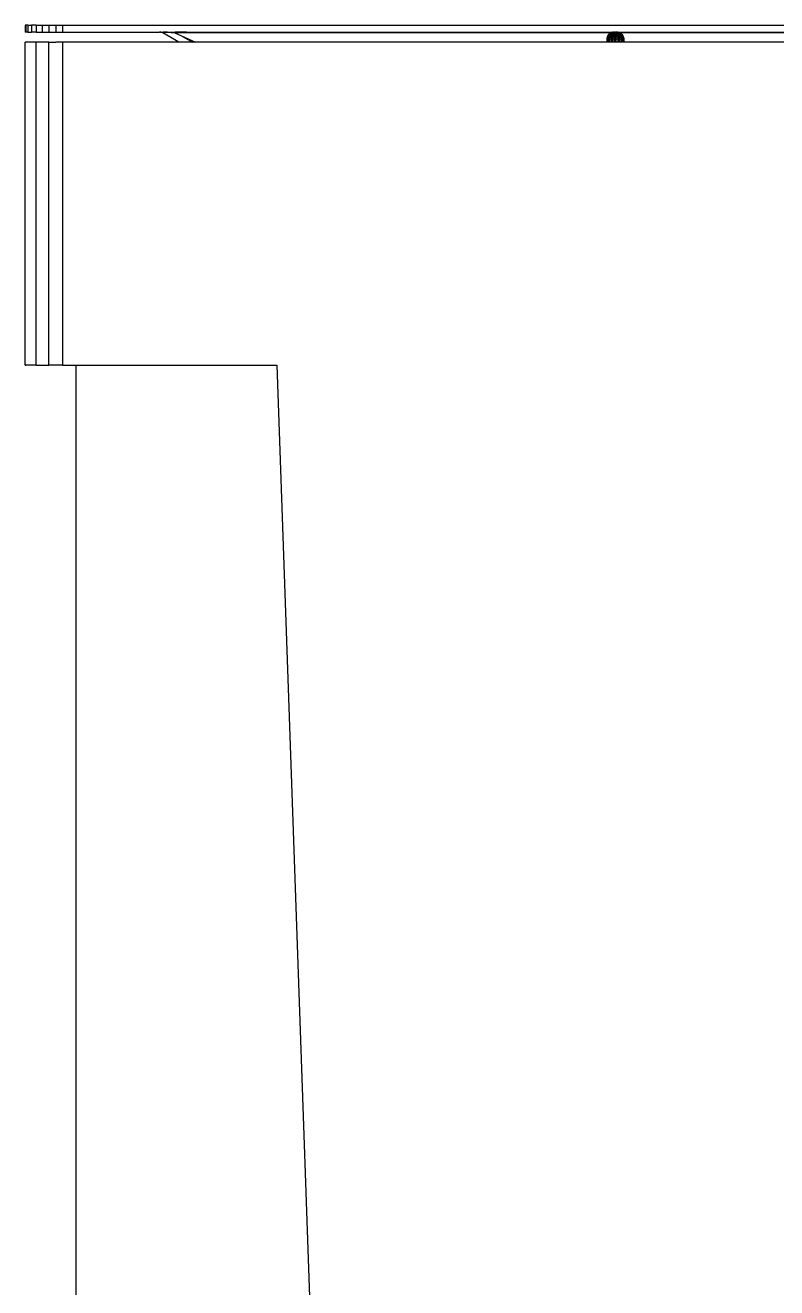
# Model space of a CAD drawing. Header units: millimetres. Extents: x 153 to 4750, y 92 to 3343.
# Drawn here: x 2572.9 to 2793.8, y 1547.3 to 1918.6 of the extents above; entities that cross this region are included whole.
import ezdxf

# ---------------------------------------------------------------- set-up
doc = ezdxf.new("R2010")
doc.units = ezdxf.units.MM

msp = doc.modelspace()

# ---------------------------------------------------------------- linework, layer by layer
for p, q in [((2573.06, 1918.62), (2572.88, 1918.62)), ((2572.88, 1918.62), (2572.88, 1916.62)), ((2573.06, 1916.62), (2572.88, 1916.62)), ((2573.65, 1918.62), (2573.06, 1918.62)), ((2573.06, 1918.62), (2573.06, 1916.62)), ((2573.65, 1916.62), (2573.06, 1916.62)), ((2573.65, 1918.62), (2573.65, 1916.62)), ((2573.65, 1918.62), (2574.67, 1918.62)), ((2573.65, 1916.62), (2574.67, 1916.62)), ((2574.67, 1918.62), (2574.67, 1916.62)), ((2576.1, 1918.62), (2574.67, 1918.62)), ((2576.1, 1916.62), (2574.67, 1916.62)), ((2576.1, 1918.62), (2576.1, 1916.62)), ((2576.1, 1918.62), (2577.86, 1918.62)), ((2576.1, 1916.62), (2577.86, 1916.62)), ((2577.86, 1918.62), (2577.86, 1916.62)), ((2577.86, 1918.62), (2579.83, 1918.62)), ((2577.86, 1916.62), (2579.83, 1916.62)), ((2579.83, 1918.62), (2579.83, 1916.62)), ((2579.83, 1918.62), (2581.88, 1918.62)), ((2579.83, 1916.62), (2581.88, 1916.62)), ((2581.88, 1918.62), (2583.88, 1918.62)), ((2581.88, 1918.62), (2581.88, 1916.62)), ((2581.88, 1916.62), (2583.88, 1916.62)), ((2583.88, 1918.62), (2583.88, 1916.62)), ((2583.88, 1918.62), (2901.88, 1918.62)), ((2583.88, 1916.62), (2612.4, 1916.62)), ((2612.63, 1916.6), (2612.4, 1916.62)), ((2612.63, 1916.6), (2612.88, 1916.62)), ((2612.86, 1916.55), (2612.63, 1916.6)), ((2612.88, 1916.62), (2612.86, 1916.55)), ((2613.09, 1916.48), (2612.86, 1916.55)), ((2612.88, 1916.62), (2613.11, 1916.62)), ((2613.09, 1916.48), (2613.19, 1916.62)), ((2613.14, 1916.62), (2613.09, 1916.48)), ((2613.09, 1916.48), (2613.11, 1916.62)), ((2613.3, 1916.37), (2613.09, 1916.48)), ((2613.11, 1916.62), (2613.14, 1916.62)), ((2613.14, 1916.62), (2613.19, 1916.62)), ((2613.19, 1916.62), (2613.37, 1916.62)), ((2613.44, 1916.62), (2613.3, 1916.37)), ((2613.37, 1916.62), (2613.3, 1916.37)), ((2618.08, 1913.62), (2613.3, 1916.37)), ((2613.37, 1916.62), (2613.44, 1916.62)), ((2613.52, 1916.6), (2613.44, 1916.62)), ((2613.52, 1916.6), (2614.64, 1916.62)), ((2614.64, 1916.55), (2613.52, 1916.6)), ((2614.64, 1916.62), (2614.64, 1916.55)), ((2614.68, 1916.62), (2614.64, 1916.55)), ((2614.64, 1916.62), (2614.68, 1916.62)), ((2615.76, 1916.48), (2614.64, 1916.55)), ((2614.64, 1916.55), (2615.76, 1916.55)), ((2614.68, 1916.62), (2615.76, 1916.62)), ((2615.76, 1916.62), (2615.76, 1916.55)), ((2615.76, 1916.62), (2615.86, 1916.62)), ((2615.76, 1916.48), (2615.81, 1916.55)), ((2615.76, 1916.55), (2615.76, 1916.48)), ((2615.76, 1916.55), (2615.81, 1916.55)), ((2616.88, 1916.37), (2615.76, 1916.48)), ((2615.76, 1916.48), (2616.88, 1916.48)), ((2615.81, 1916.55), (2615.86, 1916.62)), ((2615.81, 1916.55), (2616.88, 1916.55)), ((2615.86, 1916.62), (2616.88, 1916.62)), ((2616.88, 1916.62), (2616.91, 1916.6)), ((2616.88, 1916.62), (2616.88, 1916.55)), ((2616.88, 1916.55), (2616.88, 1916.48)), ((2616.88, 1916.55), (2616.99, 1916.55)), ((2616.88, 1916.48), (2616.88, 1916.37)), ((2616.88, 1916.48), (2617.12, 1916.48)), ((2617.3, 1916.37), (2616.88, 1916.37)), ((2616.88, 1916.37), (2618.84, 1915.49)), ((2616.91, 1916.6), (2620.17, 1916.62)), ((2616.91, 1916.6), (2616.99, 1916.55)), ((2620.3, 1916.55), (2616.99, 1916.55)), ((2616.99, 1916.55), (2617.12, 1916.48)), ((2620.47, 1916.48), (2617.12, 1916.48)), ((2617.12, 1916.48), (2617.3, 1916.37)), ((2620.7, 1916.37), (2617.3, 1916.37)), ((2620.2, 1916.6), (2620.17, 1916.62)), ((2620.3, 1916.55), (2620.2, 1916.6)), ((2620.2, 1916.6), (2745.42, 1916.55)), ((2620.47, 1916.48), (2620.3, 1916.55)), ((2620.3, 1916.55), (2745.42, 1916.55)), ((2620.7, 1916.37), (2620.47, 1916.48)), ((2620.47, 1916.48), (2745.2, 1916.48)), ((2744.97, 1916.37), (2620.7, 1916.37)), ((2744.33, 1915.87), (2744.09, 1915.51)), ((2744.13, 1915.51), (2744.36, 1915.87)), ((2744.47, 1915.87), (2744.25, 1915.51)), ((2744.36, 1915.87), (2744.33, 1915.87)), ((2744.65, 1916.19), (2744.36, 1915.87)), ((2744.47, 1915.87), (2744.36, 1915.87)), ((2744.66, 1915.87), (2744.46, 1915.51)), ((2744.77, 1916.19), (2744.47, 1915.87)), ((2744.66, 1915.87), (2744.47, 1915.87)), ((2744.67, 1916.19), (2744.65, 1916.19)), ((2744.93, 1916.19), (2744.66, 1915.87)), ((2744.93, 1915.87), (2744.66, 1915.87)), ((2744.67, 1916.19), (2744.97, 1916.37)), ((2744.77, 1916.19), (2744.67, 1916.19)), ((2744.93, 1915.87), (2744.76, 1915.51)), ((2745.05, 1916.37), (2744.77, 1916.19)), ((2744.93, 1916.19), (2744.77, 1916.19)), ((2745.18, 1916.37), (2744.93, 1916.19)), ((2745.15, 1916.19), (2744.93, 1915.87)), ((2745.15, 1916.19), (2744.93, 1916.19)), ((2745.26, 1915.87), (2744.93, 1915.87)), ((2744.97, 1916.37), (2745.06, 1916.43)), ((2745.14, 1916.43), (2745.05, 1916.37)), ((2745.18, 1916.37), (2745.05, 1916.37)), ((2745.14, 1916.43), (2745.06, 1916.43)), ((2745.26, 1915.87), (2745.13, 1915.51)), ((2745.2, 1916.48), (2745.14, 1916.43)), ((2745.26, 1916.43), (2745.14, 1916.43)), ((2745.37, 1916.37), (2745.15, 1916.19)), ((2745.43, 1916.19), (2745.15, 1916.19)), ((2745.26, 1916.43), (2745.18, 1916.37)), ((2745.27, 1916.48), (2745.2, 1916.48)), ((2745.38, 1916.48), (2745.26, 1916.43)), ((2745.43, 1916.43), (2745.26, 1916.43)), ((2745.43, 1916.19), (2745.26, 1915.87)), ((2745.62, 1915.87), (2745.26, 1915.87)), ((2745.27, 1916.48), (2745.42, 1916.55)), ((2745.27, 1916.48), (2745.38, 1916.48)), ((2745.43, 1916.43), (2745.37, 1916.37)), ((2745.6, 1916.37), (2745.37, 1916.37)), ((2745.58, 1916.55), (2745.38, 1916.48)), ((2745.38, 1916.48), (2745.54, 1916.48)), ((2745.42, 1916.55), (2745.49, 1916.58)), ((2745.54, 1916.48), (2745.43, 1916.43)), ((2745.65, 1916.43), (2745.43, 1916.43)), ((2745.6, 1916.37), (2745.43, 1916.19)), ((2745.74, 1916.19), (2745.43, 1916.19)), ((2745.49, 1916.58), (2745.55, 1916.58)), ((2745.7, 1916.55), (2745.54, 1916.48)), ((2745.54, 1916.48), (2745.73, 1916.48)), ((2745.62, 1915.87), (2745.54, 1915.51)), ((2745.55, 1916.58), (2745.58, 1916.55)), ((2745.58, 1916.55), (2745.63, 1916.58)), ((2745.65, 1916.43), (2745.6, 1916.37)), ((2745.74, 1916.19), (2745.62, 1915.87)), ((2746.01, 1915.87), (2745.62, 1915.87)), ((2745.72, 1916.6), (2745.63, 1916.58)), ((2745.63, 1916.58), (2745.7, 1916.55)), ((2745.73, 1916.48), (2745.65, 1916.43)), ((2745.89, 1916.43), (2745.65, 1916.43)), ((2745.7, 1916.55), (2745.75, 1916.58)), ((2745.75, 1916.58), (2745.72, 1916.6)), ((2745.85, 1916.55), (2745.73, 1916.48)), ((2745.73, 1916.48), (2745.94, 1916.48)), ((2745.89, 1916.43), (2745.74, 1916.19)), ((2746.07, 1916.19), (2745.74, 1916.19)), ((2745.75, 1916.58), (2745.77, 1916.6)), ((2745.75, 1916.58), (2745.85, 1916.55)), ((2745.77, 1916.6), (2745.83, 1916.6)), ((2745.83, 1916.6), (2745.88, 1916.62)), ((2745.85, 1916.55), (2745.89, 1916.58)), ((2745.88, 1916.62), (2745.92, 1916.62)), ((2745.89, 1916.58), (2745.92, 1916.62)), ((2745.89, 1916.58), (2746.03, 1916.55)), ((2745.94, 1916.48), (2745.89, 1916.43)), ((2746.14, 1916.43), (2745.89, 1916.43)), ((2746.03, 1916.62), (2745.92, 1916.62)), ((2746.03, 1916.55), (2745.94, 1916.48)), ((2745.94, 1916.48), (2746.16, 1916.48)), ((2746.01, 1915.87), (2745.96, 1915.51)), ((2746.07, 1916.19), (2746.01, 1915.87)), ((2746.38, 1915.87), (2746.01, 1915.87)), ((2746.03, 1916.55), (2746.05, 1916.58)), ((2746.05, 1916.58), (2746.08, 1916.6)), ((2746.05, 1916.58), (2746.21, 1916.55)), ((2746.14, 1916.43), (2746.07, 1916.19)), ((2746.38, 1916.19), (2746.07, 1916.19)), ((2746.08, 1916.6), (2746.11, 1916.62)), ((2746.08, 1916.6), (2746.14, 1916.6)), ((2746.14, 1916.6), (2746.2, 1916.62)), ((2746.21, 1916.55), (2746.14, 1916.6)), ((2746.16, 1916.48), (2746.14, 1916.43)), ((2746.38, 1916.43), (2746.14, 1916.43)), ((2746.21, 1916.55), (2746.16, 1916.48)), ((2746.16, 1916.48), (2746.38, 1916.48)), ((2746.21, 1916.55), (2746.22, 1916.58)), ((2746.22, 1916.58), (2746.29, 1916.62)), ((2746.29, 1916.62), (2746.38, 1916.58)), ((2746.38, 1916.58), (2746.38, 1916.62)), ((2746.38, 1916.58), (2746.47, 1916.62)), ((2746.38, 1916.58), (2746.38, 1916.48)), ((2746.38, 1916.48), (2746.38, 1916.43)), ((2746.38, 1916.48), (2746.6, 1916.48)), ((2746.63, 1916.43), (2746.38, 1916.43)), ((2746.38, 1916.43), (2746.38, 1916.37)), ((2746.64, 1916.37), (2746.38, 1916.37)), ((2746.38, 1916.37), (2746.38, 1916.19)), ((2746.38, 1916.19), (2746.38, 1915.87)), ((2746.7, 1916.19), (2746.38, 1916.19)), ((2746.38, 1915.87), (2746.38, 1915.51)), ((2746.76, 1915.87), (2746.38, 1915.87)), ((2746.54, 1916.58), (2746.47, 1916.62)), ((2746.54, 1916.58), (2746.56, 1916.55)), ((2746.56, 1916.55), (2746.71, 1916.58)), ((2746.56, 1916.55), (2746.6, 1916.48)), ((2746.62, 1916.6), (2746.57, 1916.62)), ((2746.6, 1916.48), (2746.63, 1916.43)), ((2746.6, 1916.48), (2746.82, 1916.48)), ((2746.69, 1916.6), (2746.62, 1916.6)), ((2746.87, 1916.43), (2746.63, 1916.43)), ((2746.63, 1916.43), (2746.64, 1916.37)), ((2746.64, 1916.37), (2746.7, 1916.19)), ((2746.69, 1916.6), (2746.65, 1916.62)), ((2746.71, 1916.58), (2746.69, 1916.6)), ((2746.7, 1916.19), (2746.76, 1915.87)), ((2747.02, 1916.19), (2746.7, 1916.19)), ((2746.71, 1916.58), (2746.74, 1916.55)), ((2746.73, 1916.62), (2746.85, 1916.62)), ((2746.74, 1916.55), (2746.87, 1916.58)), ((2746.74, 1916.55), (2746.82, 1916.48)), ((2746.76, 1915.87), (2746.8, 1915.51)), ((2747.14, 1915.87), (2746.76, 1915.87)), ((2746.82, 1916.48), (2746.87, 1916.43)), ((2746.82, 1916.48), (2747.03, 1916.48)), ((2746.87, 1916.58), (2746.85, 1916.62)), ((2746.88, 1916.62), (2746.85, 1916.62)), ((2746.87, 1916.58), (2746.91, 1916.55)), ((2746.87, 1916.43), (2747.02, 1916.19)), ((2747.11, 1916.43), (2746.87, 1916.43)), ((2746.93, 1916.6), (2746.88, 1916.62)), ((2746.91, 1916.55), (2747.01, 1916.58)), ((2746.91, 1916.55), (2747.03, 1916.48)), ((2746.99, 1916.6), (2746.93, 1916.6)), ((2747.01, 1916.58), (2746.99, 1916.6)), ((2747.01, 1916.58), (2747.06, 1916.55)), ((2747.02, 1916.19), (2747.14, 1915.87)), ((2747.33, 1916.19), (2747.02, 1916.19)), ((2747.03, 1916.48), (2747.11, 1916.43)), ((2747.03, 1916.48), (2747.23, 1916.48)), ((2747.06, 1916.55), (2747.13, 1916.58)), ((2747.06, 1916.55), (2747.23, 1916.48)), ((2747.11, 1916.43), (2747.33, 1916.19)), ((2747.33, 1916.43), (2747.11, 1916.43)), ((2747.13, 1916.58), (2747.19, 1916.55)), ((2747.14, 1915.87), (2747.22, 1915.51)), ((2747.51, 1915.87), (2747.14, 1915.87)), ((2747.21, 1916.58), (2747.19, 1916.55)), ((2747.19, 1916.55), (2747.38, 1916.48)), ((2747.21, 1916.58), (2747.28, 1916.58)), ((2747.23, 1916.48), (2747.33, 1916.43)), ((2747.23, 1916.48), (2747.38, 1916.48)), ((2747.34, 1916.55), (2747.28, 1916.58)), ((2747.33, 1916.43), (2747.61, 1916.19)), ((2747.5, 1916.43), (2747.33, 1916.43)), ((2747.33, 1916.19), (2747.51, 1915.87)), ((2747.61, 1916.19), (2747.33, 1916.19)), ((2747.34, 1916.55), (2865.56, 1916.6)), ((2747.58, 1916.48), (2747.34, 1916.55)), ((2747.34, 1916.55), (2747.49, 1916.48)), ((2747.34, 1916.55), (2865.46, 1916.55)), ((2747.38, 1916.48), (2747.5, 1916.43)), ((2747.38, 1916.48), (2747.49, 1916.48)), ((2747.49, 1916.48), (2747.63, 1916.43)), ((2747.49, 1916.48), (2747.58, 1916.48)), ((2747.5, 1916.43), (2747.83, 1916.19)), ((2747.63, 1916.43), (2747.5, 1916.43)), ((2747.51, 1915.87), (2747.63, 1915.51)), ((2747.83, 1915.87), (2747.51, 1915.87)), ((2747.72, 1916.43), (2747.58, 1916.48)), ((2747.58, 1916.48), (2865.29, 1916.48)), ((2747.61, 1916.19), (2747.83, 1915.87)), ((2747.83, 1916.19), (2747.61, 1916.19)), ((2747.63, 1916.43), (2748, 1916.19)), ((2747.72, 1916.43), (2747.63, 1916.43)), ((2747.72, 1916.43), (2747.81, 1916.37)), ((2865.07, 1916.37), (2747.81, 1916.37)), ((2747.81, 1916.37), (2748.09, 1916.19)), ((2747.83, 1916.19), (2748.1, 1915.87)), ((2748, 1916.19), (2747.83, 1916.19)), ((2747.83, 1915.87), (2748, 1915.51)), ((2748.1, 1915.87), (2747.83, 1915.87)), ((2748, 1916.19), (2748.29, 1915.87)), ((2748.09, 1916.19), (2748, 1916.19)), ((2748.09, 1916.19), (2748.12, 1916.19)), ((2748.1, 1915.87), (2748.3, 1915.51)), ((2748.29, 1915.87), (2748.1, 1915.87)), ((2748.12, 1916.19), (2748.4, 1915.87)), ((2748.29, 1915.87), (2748.51, 1915.51)), ((2748.4, 1915.87), (2748.29, 1915.87)), ((2748.4, 1915.87), (2748.44, 1915.87)), ((2748.4, 1915.87), (2748.63, 1915.51)), ((2748.67, 1915.51), (2748.44, 1915.87)), ((2572.88, 1818.62), (2572.88, 1913.62)), ((2573.06, 1913.62), (2572.88, 1913.62)), ((2573.65, 1913.62), (2573.06, 1913.62)), ((2574.67, 1913.62), (2573.65, 1913.62)), ((2576.1, 1913.62), (2574.67, 1913.62)), ((2576.1, 1818.62), (2576.1, 1913.62)), ((2577.86, 1913.62), (2576.1, 1913.62)), ((2579.83, 1913.62), (2577.86, 1913.62)), ((2579.83, 1818.62), (2579.83, 1913.62)), ((2579.83, 1913.62), (2581.88, 1913.62)), ((2583.88, 1913.62), (2581.88, 1913.62)), ((2618.08, 1913.62), (2583.88, 1913.62)), ((2583.88, 1913.62), (2583.88, 1818.62)), ((2622.08, 1913.62), (2618.08, 1913.62)), ((2618.84, 1915.49), (2622.08, 1913.62)), ((2618.84, 1915.49), (2622.96, 1913.62)), ((2622.96, 1913.62), (2622.08, 1913.62)), ((2743.88, 1913.62), (2622.96, 1913.62)), ((2743.94, 1915.08), (2743.88, 1914.62)), ((2743.88, 1914.62), (2743.92, 1914.62)), ((2743.88, 1914.62), (2743.88, 1913.62)), ((2743.92, 1913.62), (2743.88, 1913.62)), ((2743.98, 1915.08), (2743.92, 1914.62)), ((2743.92, 1914.62), (2744.06, 1914.62)), ((2743.92, 1914.62), (2743.92, 1913.62)), ((2744.06, 1913.62), (2743.92, 1913.62)), ((2744.09, 1915.51), (2743.94, 1915.08)), ((2743.98, 1915.08), (2743.94, 1915.08)), ((2743.98, 1915.08), (2744.13, 1915.51)), ((2744.11, 1915.08), (2743.98, 1915.08)), ((2744.11, 1915.08), (2744.06, 1914.62)), ((2744.06, 1914.62), (2744.29, 1914.62)), ((2744.06, 1914.62), (2744.06, 1913.62)), ((2744.29, 1913.62), (2744.06, 1913.62)), ((2744.13, 1915.51), (2744.09, 1915.51)), ((2744.25, 1915.51), (2744.11, 1915.08)), ((2744.33, 1915.08), (2744.11, 1915.08)), ((2744.25, 1915.51), (2744.13, 1915.51)), ((2744.46, 1915.51), (2744.25, 1915.51)), ((2744.33, 1915.08), (2744.29, 1914.62)), ((2744.29, 1914.62), (2744.61, 1914.62)), ((2744.29, 1914.62), (2744.29, 1913.62)), ((2744.61, 1913.62), (2744.29, 1913.62)), ((2744.46, 1915.51), (2744.33, 1915.08)), ((2744.65, 1915.08), (2744.33, 1915.08)), ((2744.76, 1915.51), (2744.46, 1915.51)), ((2744.65, 1915.08), (2744.61, 1914.62)), ((2744.61, 1914.62), (2745.01, 1914.62)), ((2744.61, 1914.62), (2744.61, 1913.62)), ((2745.01, 1913.62), (2744.61, 1913.62)), ((2744.76, 1915.51), (2744.65, 1915.08)), ((2745.04, 1915.08), (2744.65, 1915.08)), ((2745.13, 1915.51), (2744.76, 1915.51)), ((2745.04, 1915.08), (2745.01, 1914.62)), ((2745.01, 1914.62), (2745.46, 1914.62)), ((2745.01, 1914.62), (2745.01, 1913.62)), ((2745.46, 1913.62), (2745.01, 1913.62)), ((2745.13, 1915.51), (2745.04, 1915.08)), ((2745.48, 1915.08), (2745.04, 1915.08)), ((2745.54, 1915.51), (2745.13, 1915.51)), ((2745.48, 1915.08), (2745.46, 1914.62)), ((2745.46, 1914.62), (2745.93, 1914.62)), ((2745.46, 1914.62), (2745.46, 1913.62)), ((2745.93, 1913.62), (2745.46, 1913.62)), ((2745.54, 1915.51), (2745.48, 1915.08)), ((2745.94, 1915.08), (2745.48, 1915.08)), ((2745.96, 1915.51), (2745.54, 1915.51)), ((2745.94, 1915.08), (2745.93, 1914.62)), ((2745.93, 1914.62), (2746.38, 1914.62)), ((2745.93, 1914.62), (2745.93, 1913.62)), ((2746.38, 1913.62), (2745.93, 1913.62)), ((2745.96, 1915.51), (2745.94, 1915.08)), ((2746.38, 1915.08), (2745.94, 1915.08)), ((2746.38, 1915.51), (2745.96, 1915.51)), ((2746.38, 1915.51), (2746.38, 1915.08)), ((2746.8, 1915.51), (2746.38, 1915.51)), ((2746.83, 1915.08), (2746.38, 1915.08)), ((2746.38, 1915.08), (2746.38, 1914.62)), ((2746.38, 1914.62), (2746.84, 1914.62)), ((2746.38, 1914.62), (2746.38, 1913.62)), ((2746.84, 1913.62), (2746.38, 1913.62)), ((2746.8, 1915.51), (2746.83, 1915.08)), ((2747.22, 1915.51), (2746.8, 1915.51)), ((2747.28, 1915.08), (2746.83, 1915.08)), ((2746.83, 1915.08), (2746.84, 1914.62)), ((2746.84, 1914.62), (2747.3, 1914.62)), ((2746.84, 1914.62), (2746.84, 1913.62)), ((2747.3, 1913.62), (2746.84, 1913.62)), ((2747.22, 1915.51), (2747.28, 1915.08)), ((2747.63, 1915.51), (2747.22, 1915.51)), ((2747.28, 1915.08), (2747.3, 1914.62)), ((2747.72, 1915.08), (2747.28, 1915.08)), ((2747.3, 1914.62), (2747.75, 1914.62)), ((2747.3, 1914.62), (2747.3, 1913.62)), ((2747.75, 1913.62), (2747.3, 1913.62)), ((2747.63, 1915.51), (2747.72, 1915.08)), ((2748, 1915.51), (2747.63, 1915.51)), ((2747.72, 1915.08), (2747.75, 1914.62)), ((2748.11, 1915.08), (2747.72, 1915.08)), ((2747.75, 1914.62), (2748.15, 1914.62)), ((2747.75, 1914.62), (2747.75, 1913.62)), ((2748.15, 1913.62), (2747.75, 1913.62)), ((2748, 1915.51), (2748.11, 1915.08)), ((2748.3, 1915.51), (2748, 1915.51)), ((2748.43, 1915.08), (2748.11, 1915.08)), ((2748.11, 1915.08), (2748.15, 1914.62)), ((2748.15, 1914.62), (2748.47, 1914.62)), ((2748.15, 1914.62), (2748.15, 1913.62)), ((2748.47, 1913.62), (2748.15, 1913.62)), ((2748.3, 1915.51), (2748.43, 1915.08)), ((2748.51, 1915.51), (2748.3, 1915.51)), ((2748.65, 1915.08), (2748.43, 1915.08)), ((2748.43, 1915.08), (2748.47, 1914.62)), ((2748.47, 1914.62), (2748.71, 1914.62)), ((2748.47, 1914.62), (2748.47, 1913.62)), ((2748.71, 1913.62), (2748.47, 1913.62)), ((2748.51, 1915.51), (2748.65, 1915.08)), ((2748.63, 1915.51), (2748.51, 1915.51)), ((2748.63, 1915.51), (2748.67, 1915.51)), ((2748.63, 1915.51), (2748.79, 1915.08)), ((2748.65, 1915.08), (2748.71, 1914.62)), ((2748.79, 1915.08), (2748.65, 1915.08)), ((2748.83, 1915.08), (2748.67, 1915.51)), ((2748.71, 1914.62), (2748.84, 1914.62)), ((2748.71, 1914.62), (2748.71, 1913.62)), ((2748.84, 1913.62), (2748.71, 1913.62)), ((2748.79, 1915.08), (2748.83, 1915.08)), ((2748.79, 1915.08), (2748.84, 1914.62)), ((2748.88, 1914.62), (2748.83, 1915.08)), ((2748.84, 1914.62), (2748.88, 1914.62)), ((2748.84, 1914.62), (2748.84, 1913.62)), ((2748.88, 1913.62), (2748.84, 1913.62)), ((2748.88, 1913.62), (2748.88, 1914.62)), ((2862.8, 1913.62), (2748.88, 1913.62)), ((2572.88, 1818.62), (2573.06, 1818.62)), ((2573.65, 1818.62), (2573.06, 1818.62)), ((2574.67, 1818.62), (2573.65, 1818.62)), ((2576.1, 1818.62), (2574.67, 1818.62)), ((2576.1, 1818.62), (2577.86, 1818.62)), ((2577.86, 1818.62), (2579.83, 1818.62)), ((2581.88, 1818.62), (2579.83, 1818.62)), ((2583.88, 1818.62), (2581.88, 1818.62)), ((2583.88, 1818.62), (2587.88, 1818.62)), ((2587.88, 1176.62), (2587.88, 1818.62)), ((2587.88, 1818.62), (2588.05, 1818.62)), ((2588.05, 1818.62), (2588.58, 1818.62)), ((2588.58, 1818.62), (2589.51, 1818.62)), ((2589.51, 1818.62), (2590.81, 1818.62)), ((2590.81, 1818.62), (2592.41, 1818.62)), ((2592.41, 1818.62), (2594.2, 1818.62)), ((2594.2, 1818.62), (2596.06, 1818.62)), ((2596.06, 1818.62), (2597.88, 1818.62)), ((2597.88, 1818.62), (2646.87, 1818.62)), ((2646.87, 1818.62), (2669.28, 1176.62))]:
    msp.add_line(p, q)

doc.saveas('drawing.dxf')
